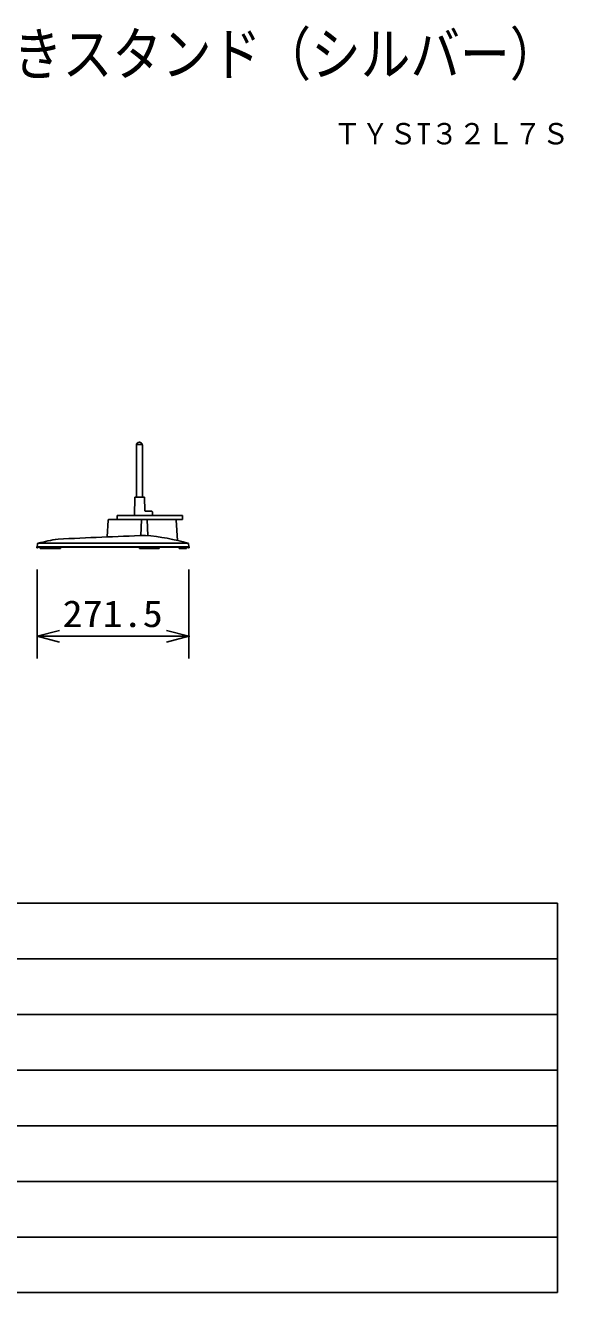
# Model space of a CAD drawing. Units: millimetres, scale not verified. Extents: x -62 to 63, y -56 to 57.
# Drawn here: x 14.7 to 63.1, y -56.5 to 57.4 of the extents above; entities that cross this region are included whole.
import ezdxf
from ezdxf.enums import TextEntityAlignment as Align

# ---------------------------------------------------------------- set-up
doc = ezdxf.new("R2010")
doc.units = ezdxf.units.MM
doc.header["$LTSCALE"] = 0.190265
doc.header["$PDMODE"] = 32
doc.header["$PDSIZE"] = 0.0951
for name, color, linetype in [('0-0_MOJI1', 2, 'Continuous'), ('0-1_TOUROKU', 1, 'Continuous'), ('0-2_GAIKEI', 7, 'Continuous'), ('0-3_WAKU', 7, 'Continuous')]:
    doc.layers.add(name, color=color, linetype=linetype)
doc.styles.add('ＭＳ ゴシック', font='')
doc.styles.get('ＭＳ ゴシック').set_extended_font_data('MS Gothic')

# ---------------------------------------------------------------- blocks, each defined once
blk = doc.blocks.new('_OPEN30')
at = {"layer": '0-3_WAKU'}
blk.add_line((0, 0), (-1, 0), dxfattribs=at)
blk.add_lwpolyline([(-1, 0.26795), (0, 0), (-1, -0.26795)], dxfattribs=at)

msp = doc.modelspace()

# ---------------------------------------------------------------- linework, layer by layer
at = {"layer": '0-2_GAIKEI'}
for p, q in [((24.6918, 19.6871), (24.6918, 15.0159)), ((24.6952, 19.7277), (25.227, 19.7277)), ((25.2304, 19.6871), (25.2304, 15.0159)), ((24.5141, 13.3539), (24.5435, 15.0159)), ((24.5435, 15.0159), (25.4235, 15.0159)), ((25.441, 13.765), (25.4235, 15.0159)), ((25.441, 13.765), (25.4658, 13.7545)), ((25.4658, 13.7545), (25.7764, 13.7545)), ((25.7764, 13.7545), (26.0765, 13.7545)), ((26.1507, 13.6803), (26.0765, 13.7545)), ((26.1507, 13.6803), (26.1507, 13.3539)), ((22.0726, 11.4295), (22.1629, 12.9547)), ((22.1982, 13.0042), (25.8664, 13.0042)), ((22.973, 13.3539), (28.8429, 13.3539)), ((22.973, 13.0042), (22.973, 13.3539)), ((25.1366, 12.9776), (25.0943, 11.5481)), ((25.7095, 11.5494), (25.6598, 12.9776)), ((26.0765, 13.0042), (25.8664, 13.0042)), ((26.0765, 13.0042), (28.8429, 13.0042)), ((28.2779, 12.9547), (28.3701, 11.1205)), ((28.8429, 13.3539), (28.8429, 13.179)), ((28.8429, 13.3539), (28.8429, 13.0042)), ((15.7983, 10.7888), (15.7878, 10.5541)), ((15.7983, 10.7888), (15.8478, 10.8645)), ((15.8371, 10.5541), (15.8371, 10.5042)), ((15.8371, 10.5042), (29.3443, 10.5042)), ((29.377, 10.8501), (29.3936, 10.5541))]:
    msp.add_line(p, q, dxfattribs=at)
at = {"layer": '0-2_GAIKEI', "color": 1}
for p, q in [((15.7878, 10.5541), (29.3936, 10.5541)), ((15.8478, 10.8645), (29.3284, 10.8645)), ((16.0384, 10.4036), (16.0384, 10.5042)), ((17.8796, 10.4036), (16.0384, 10.4036)), ((17.8796, 10.5042), (17.8796, 10.4036)), ((24.9749, 10.4036), (24.9749, 10.5042)), ((26.7262, 10.4036), (24.9749, 10.4036)), ((26.7262, 10.5042), (26.7262, 10.4036)), ((29.1781, 10.4036), (28.8942, 10.4036)), ((29.1781, 10.5042), (29.1781, 10.4036)), ((29.3443, 10.5042), (29.3443, 10.5541))]:
    msp.add_line(p, q, dxfattribs=at)
at = {"layer": '0-2_GAIKEI', "color": 3}
for p, q in [((15.7878, 8.5006), (15.7878, 0.5006)), ((29.3936, 8.5006), (29.3936, 0.5006)), ((17.7878, 2.5006), (27.3936, 2.5006))]:
    msp.add_line(p, q, dxfattribs=at)
at = {"layer": '0-2_GAIKEI'}
for points in [[(25.7764, 13.7545), (26.0765, 13.7545), (26.1507, 13.6803)], [(22.1629, 12.9547), (22.1629, 12.9798), (22.1732, 12.9798), (22.1732, 12.99), (22.1982, 12.99), (22.1982, 13.0042)], [(28.2287, 13.0042), (28.2287, 12.99), (28.2533, 12.99), (28.2672, 12.9798), (28.2672, 12.9638), (28.2779, 12.9547)]]:
    msp.add_lwpolyline(points, dxfattribs=at)
at = {"layer": '0-2_GAIKEI', "color": 1}
msp.add_lwpolyline([(28.8942, 10.4036), (28.5428, 10.4036), (28.5428, 10.5042)], dxfattribs=at)
at = {"layer": '0-2_GAIKEI'}
for centre, radius, start, end in [((24.9611, 19.685), 0.2693, 0.4439, 179.5561), ((55.7422, -807.5454), 819.6695, 92.11428, 92.66339), ((24.144, -6.6268), 18.2435, 73.33108, 85.73018), ((19.8898, -4.1008), 15.5016, 98.29422, 105.11445)]:
    msp.add_arc(centre, radius, start, end, dxfattribs=at)
at = {"layer": '0-3_WAKU', "color": 4}
for p, q in [((-62.4859, -21.4922), (62.5138, -21.4922)), ((62.5138, -21.4922), (62.5138, -56.4921)), ((62.5138, -56.4921), (-62.4859, -56.4921))]:
    msp.add_line(p, q, dxfattribs=at)
at = {"layer": '0-3_WAKU', "color": 1}
for p, q in [((-62.4859, -26.4922), (62.5138, -26.4922)), ((-62.4859, -31.4922), (62.5138, -31.4922)), ((-62.4859, -36.4921), (62.5138, -36.4921)), ((-62.4859, -41.4921), (62.5138, -41.4921)), ((-62.4859, -46.4921), (62.5138, -46.4921)), ((-62.4859, -51.4921), (62.5138, -51.4921))]:
    msp.add_line(p, q, dxfattribs=at)
at = {"layer": '0-3_WAKU'}
for p in [(15.7878, 10.5006), (29.3936, 10.5006), (29.3936, 2.5006)]:
    msp.add_point(p, dxfattribs=at)

# ---------------------------------------------------------------- block references
at = {"layer": '0-2_GAIKEI', "xscale": 2, "yscale": 2, "rotation": 180}
msp.add_blockref('_OPEN30', (15.7878, 2.5006), dxfattribs=at)
at = {"layer": '0-2_GAIKEI', "xscale": 2, "yscale": 2}
msp.add_blockref('_OPEN30', (29.3936, 2.5006), dxfattribs=at)

# ---------------------------------------------------------------- texts
at = {"layer": '0-0_MOJI1', "style": 'ＭＳ ゴシック', "width": 0.85}
msp.add_text('液晶ディスプレイ用据置きスタンド（シルバー）', height=3.849, dxfattribs=at).set_placement((-35.4859, 51.7675), align=Align.BOTTOM_LEFT)
at = {"layer": '0-1_TOUROKU', "style": 'ＭＳ ゴシック', "width": 0.95}
msp.add_text('ＴＹＳT３２Ｌ７Ｓ', height=1.924, dxfattribs=at).set_placement((42.3995, 46.1376), align=Align.BOTTOM_LEFT)
at = {"layer": '0-2_GAIKEI', "color": 3, "style": 'ＭＳ ゴシック', "width": 1.1}
msp.add_text('271.5', height=2.405, dxfattribs=at).set_placement((18.0632, 2.6102), align=Align.BOTTOM_LEFT)

doc.saveas('drawing.dxf')
